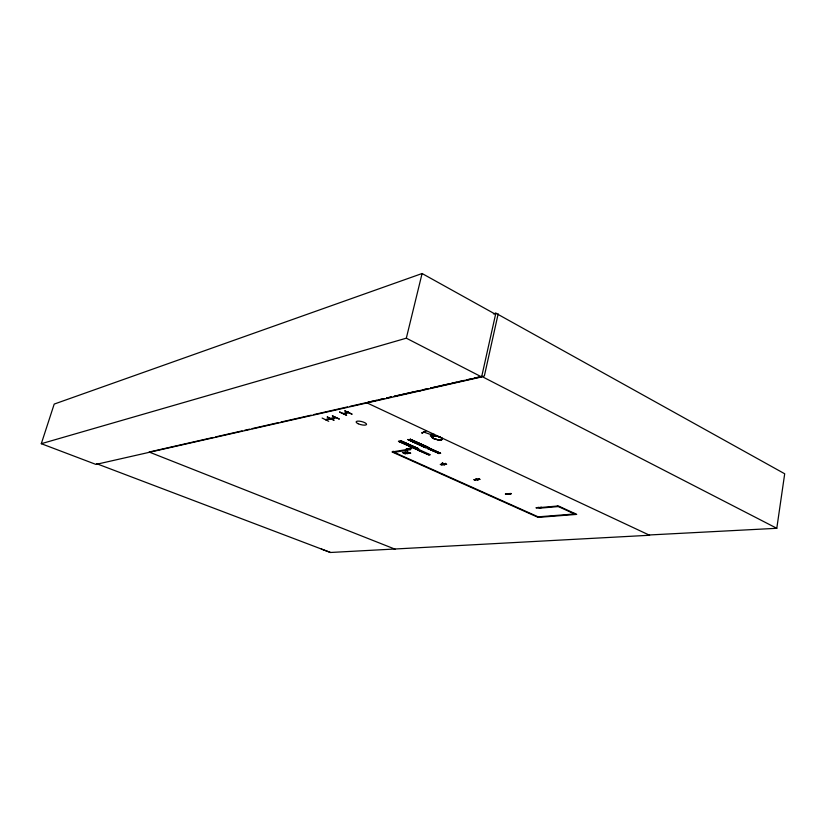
<?xml version="1.0" encoding="UTF-8"?>
<svg xmlns="http://www.w3.org/2000/svg" width="826" height="826" viewBox="0 0 826 826"><rect width="100%" height="100%" fill="white"/><g stroke="black" fill="none" stroke-linecap="round" stroke-linejoin="round"><path stroke-width="1.24" d="M332.32 415.86L339.197 418.988M333.818 420.155L327.189 417.027M648.937 534.99L776.791 528.299L784.7 473.773L495.837 313.178L493.39 313.88M495.579 314.324L422.086 273.52L54.206 404.079L41.3 443.696L95.94 464.418L481.62 376.935L495.837 313.178M498.171 313.828L484.346 376.026L430.511 388.168M442.984 463.272C443.232 464.646 441.301 463.861 442.302 462.963M442.313 463.758L442.984 463.252L442.746 463.985L442.013 463.758M431.089 434.765L431.275 433.97M431.151 434.806L431.523 433.918M431.957 434.941L432.06 434.115L432.008 434.982L424.275 432.235M420.331 390.832L415.416 391.483M407.352 451.657L407.631 452.421L405.298 451.998L408.643 453.505L408.354 452.731L410.728 453.175L408.209 452.545L407.455 451.233M393.145 451.151L392.99 451.791L539.192 517.313M41.3 443.696L406.32 338.185L422.086 273.52M348.076 411.73L348.004 412.546L343.079 413.558M322.14 418.039L328.707 421.291M339.662 412.009L346.631 415.261L339.682 412.071M330.782 418.462L335.418 417.708M348.314 412.67L347.736 412.773M511.273 493.587L506.008 494.175M479.751 479.266L474.444 479.885L480.009 479.359M441.156 464.79L446.66 464.274L441.115 464.831M411.565 448.239L406.454 449.055M411.255 448.157L406.144 448.972L411.245 448.167M422.292 432.979L425.855 431.234L421.89 432.958M421.941 432.907L425.504 431.172M399.299 441.187L416.046 449.117M417.316 449.881L429.066 455.074M417.337 449.902L429.303 454.93M407.889 439.494L425.535 447.723L407.941 439.484M408.571 439.556L426.051 447.64L408.034 439.659M428.013 447.186L410.14 439.298L427.538 447.269M438.647 453.577L439.267 453.495L427.104 448.291L439.153 453.391M428.518 448.064L440.681 453.288M440.434 453.329L429.128 447.981M418.865 449.53L430.356 454.765M415.994 449.127L398.411 441.301L416.686 449.168L399.247 441.187M418.297 448.931L400.496 440.97L418.606 448.725M427.486 447.269L410.192 439.287M327.385 416.965L334.024 420.176M325.475 419.587L330.214 418.627M330.09 418.865L330.452 418.741M335.759 417.636L331.04 418.617M430.263 435.849L434.187 434.29L430.573 435.973M213.191 437.46L149.134 452.029L395.045 549.166M215.7 436.892L242.08 430.893M244.589 430.325L249.617 429.179M252.126 428.611L278.496 422.613M281.016 422.045L311.154 415.189M313.663 414.611L347.581 406.908M350.09 406.33L366.414 402.623L649.587 535.258L330.483 552.48L321.345 549.032M376.47 400.331L367.673 402.334L384.007 398.659L378.979 399.763M391.545 396.903L386.516 398.049L391.555 396.955M412.907 392.051L394.064 396.335L427.992 388.736M422.943 389.769L427.951 388.633M430.449 388.065L449.22 383.791M451.719 383.223L456.726 382.087M459.225 381.519L464.222 380.383M466.731 379.815L471.729 378.68M474.238 378.101L481.744 376.398L776.791 528.299M351.938 414.094L344.969 410.904M332.527 415.922L339.218 419.04M343.544 413.506C342.996 414.476 350.307 411.4 347.88 412.525M330.4 418.751L325.681 419.742M344.762 410.914L351.938 414.136M394.219 452.338L410.821 449.612L409.665 449.086M558.366 506.555L540.09 508.135L539.017 507.649L558.366 505.956L576.693 514.391L538.18 517.396L392.04 451.946L409.841 449.055L409.18 448.735M442.406 462.994L442.23 463.737M440.227 464.377L445.658 463.758M476.354 479.348L476.055 479.08M479.163 478.977L474.134 479.792M479.421 479.132L473.907 479.638M509.167 494.237L507.876 493.68L508.62 493.855M538.758 507.567L538.015 507.329L538.521 507.587M541.495 507.329L536.074 507.784M536.301 507.897L541.742 507.494M538.149 516.849L574.545 513.989L574.659 513.369L575.722 513.865M331.081 418.617L331.288 418.4M444.595 464.955L444.037 464.708M477.49 479.751L478.14 480.051L477.294 479.792M508.899 493.979L509.291 494.165M96.466 463.623L330.483 552.48M409.025 448.797L409.593 449.055M428.663 447.94L440.423 453.329M427.248 448.167L439.215 453.505M445.668 463.83L445.462 463.293M557.282 506.049L575.598 514.474M418.452 448.921L401.002 440.877L418.658 448.725M406.32 338.185L481.62 376.935M410.326 439.267L428.064 447.186M476.437 479.266L475.755 479.09M511.015 493.494C513.204 494.609 497.169 494.185 511.015 493.494M402.448 452.452L405.411 454.021L405.112 453.257L407.476 453.691L404.11 452.183L404.399 452.947L402.448 452.452M358.216 423.748A5.39 1.611 14 0 0 366.537 424.492A5.39 1.611 14 0 0 359.217 421.136A5.39 1.611 14 0 0 358.216 423.748M433.619 438.472A5.483 1.642 12.9 0 0 442.333 439.277A5.483 1.642 12.9 0 0 435.219 435.932A5.483 1.642 12.9 0 0 433.619 438.472M433.629 438.492A5.462 1.631 12.9 0 0 442.302 439.287A5.462 1.631 12.9 0 0 435.219 435.963A5.483 1.642 12.9 0 0 433.619 438.503A5.483 1.642 12.9 0 0 442.323 439.308A5.483 1.642 12.9 0 0 435.209 435.963A5.462 1.631 12.9 0 0 433.629 438.492"/></g></svg>
